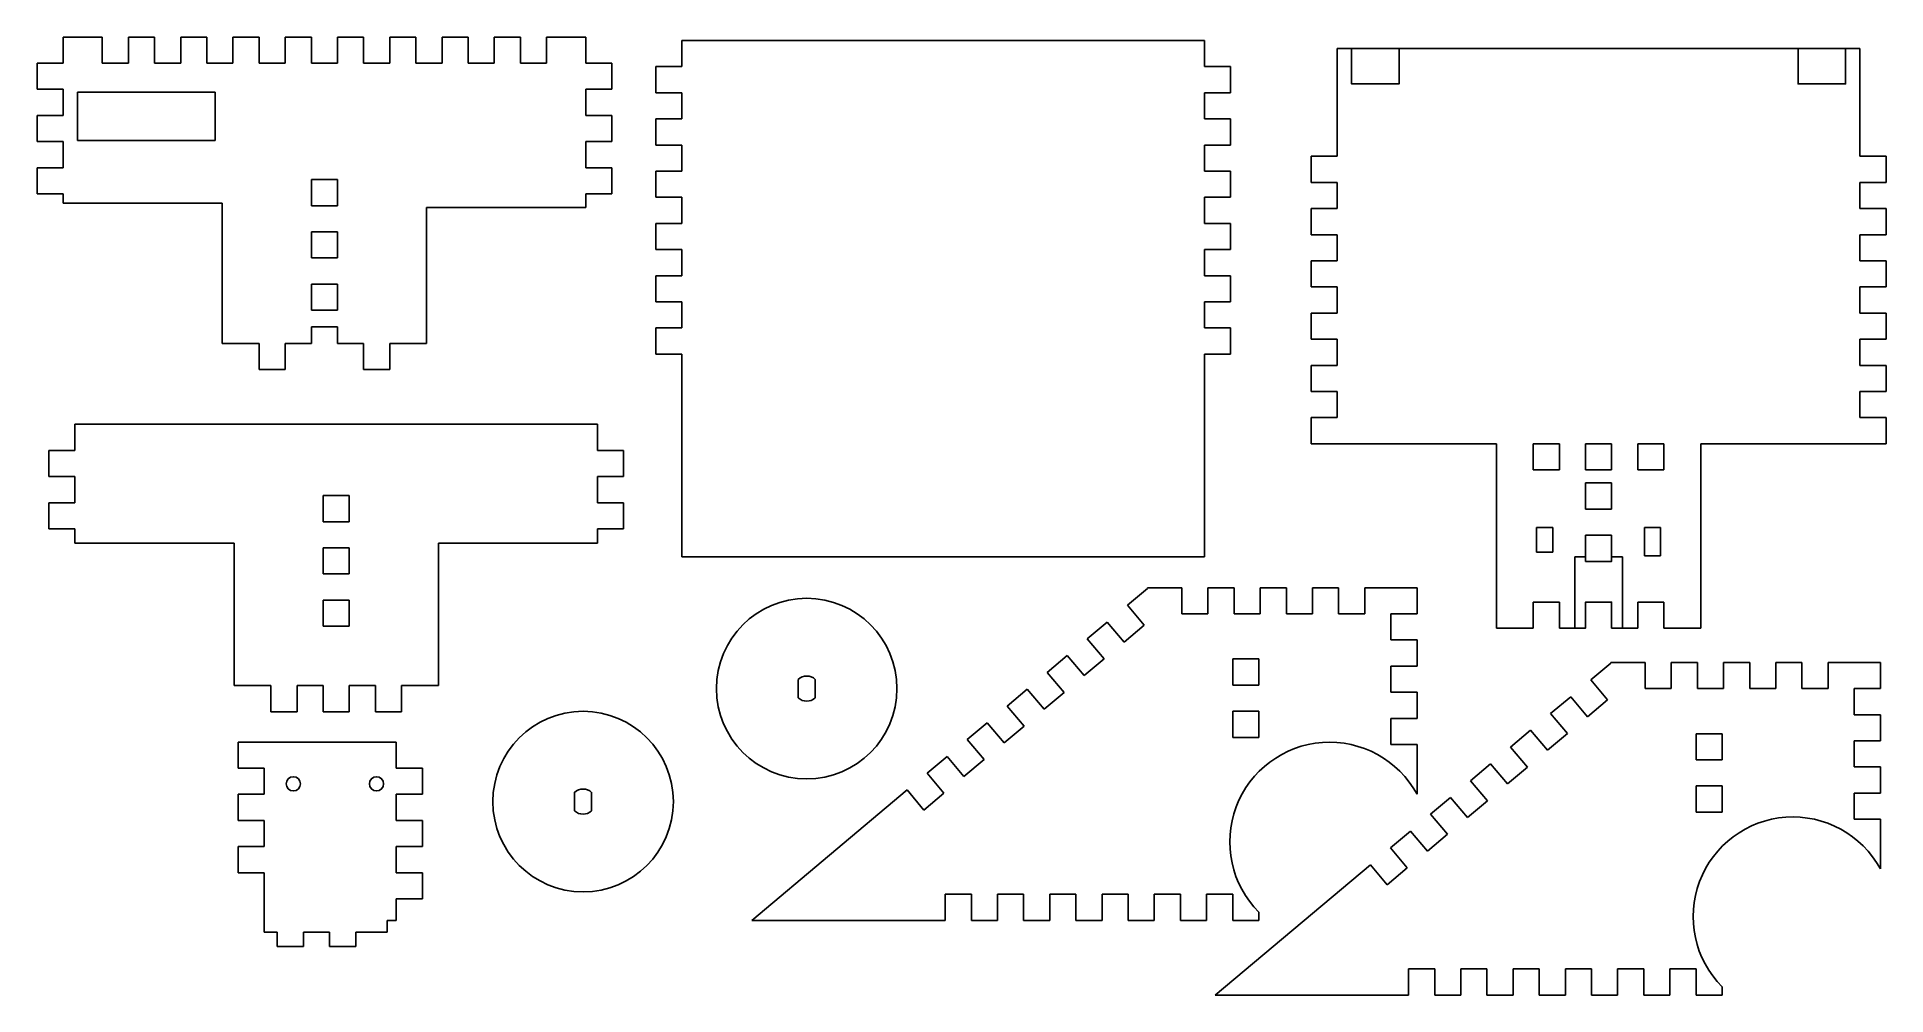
# Model space of a CAD drawing. Header units: millimetres. Extents: x 251 to 640, y 304 to 506.
import ezdxf

# ---------------------------------------------------------------- set-up
doc = ezdxf.new("R2010")
doc.units = ezdxf.units.MM
doc.layers.add('Grabado', color=10, linetype='Continuous')

msp = doc.modelspace()

# ---------------------------------------------------------------- linework, layer by layer
at = {"color": 7, "linetype": 'Continuous', "lineweight": 25}
for p, q in [((256.28, 500.15), (256.28, 505.65)), ((256.28, 505.65), (264.53, 505.65)), ((264.53, 500.15), (264.53, 505.65)), ((270.03, 505.65), (270.03, 500.15)), ((270.03, 505.65), (275.53, 505.65)), ((275.53, 500.15), (275.53, 505.65)), ((281.03, 505.65), (281.03, 500.15)), ((281.03, 505.65), (286.53, 505.65)), ((286.53, 500.15), (286.53, 505.65)), ((292.03, 505.65), (292.03, 500.15)), ((292.03, 505.65), (297.53, 505.65)), ((297.53, 500.15), (297.53, 505.65)), ((303.03, 505.65), (303.03, 500.15)), ((303.03, 505.65), (308.53, 505.65)), ((308.53, 500.15), (308.53, 505.65)), ((314.03, 505.65), (314.03, 500.15)), ((314.03, 505.65), (319.53, 505.65)), ((319.53, 500.15), (319.53, 505.65)), ((325.03, 505.65), (325.03, 500.15)), ((325.03, 505.65), (330.53, 505.65)), ((330.53, 500.15), (330.53, 505.65)), ((336.03, 505.65), (336.03, 500.15)), ((336.03, 505.65), (341.53, 505.65)), ((341.53, 500.15), (341.53, 505.65)), ((347.03, 505.65), (347.03, 500.15)), ((347.03, 505.65), (352.53, 505.65)), ((352.53, 500.15), (352.53, 505.65)), ((358.03, 505.65), (358.03, 500.15)), ((358.03, 505.65), (366.28, 505.65)), ((366.28, 500.15), (366.28, 505.65)), ((386.53, 504.91), (386.53, 499.41)), ((386.53, 504.91), (496.53, 504.91)), ((496.53, 504.91), (496.53, 499.41)), ((524.48, 480.54), (524.48, 503.24)), ((537.48, 503.24), (527.48, 503.24)), ((527.48, 503.24), (527.48, 495.77)), ((534.48, 503.24), (624.48, 503.24)), ((537.48, 495.77), (537.48, 503.24)), ((621.48, 495.77), (621.48, 503.24)), ((621.48, 503.24), (631.48, 503.24)), ((631.48, 495.77), (631.48, 503.24)), ((634.48, 503.24), (634.48, 480.54)), ((250.78, 500.15), (250.78, 494.65)), ((256.28, 500.15), (250.78, 500.15)), ((270.03, 500.15), (264.53, 500.15)), ((281.03, 500.15), (275.53, 500.15)), ((292.03, 500.15), (286.53, 500.15)), ((303.03, 500.15), (297.53, 500.15)), ((314.03, 500.15), (308.53, 500.15)), ((325.03, 500.15), (319.53, 500.15)), ((336.03, 500.15), (330.53, 500.15)), ((347.03, 500.15), (341.53, 500.15)), ((358.03, 500.15), (352.53, 500.15)), ((366.28, 500.15), (371.78, 500.15)), ((371.78, 500.15), (371.78, 494.65)), ((381.03, 493.91), (381.03, 499.41)), ((381.03, 499.41), (386.53, 499.41)), ((502.03, 499.41), (496.53, 499.41)), ((502.03, 493.91), (502.03, 499.41)), ((256.28, 494.65), (250.78, 494.65)), ((256.28, 489.15), (256.28, 494.65)), ((366.28, 494.65), (371.78, 494.65)), ((366.28, 489.15), (366.28, 494.65)), ((527.48, 495.77), (537.48, 495.77)), ((621.48, 495.77), (631.48, 495.77)), ((259.28, 494.04), (288.28, 494.04)), ((259.28, 483.84), (259.28, 494.04)), ((288.28, 494.04), (288.28, 483.84)), ((381.03, 493.91), (386.53, 493.91)), ((386.53, 493.91), (386.53, 488.41)), ((502.03, 493.91), (496.53, 493.91)), ((496.53, 493.91), (496.53, 488.41)), ((250.78, 489.15), (250.78, 483.65)), ((256.28, 489.15), (250.78, 489.15)), ((366.28, 489.15), (371.78, 489.15)), ((371.78, 489.15), (371.78, 483.65)), ((381.03, 482.91), (381.03, 488.41)), ((381.03, 488.41), (386.53, 488.41)), ((502.03, 488.41), (496.53, 488.41)), ((502.03, 482.91), (502.03, 488.41)), ((256.28, 483.65), (250.78, 483.65)), ((256.28, 478.15), (256.28, 483.65)), ((288.28, 483.84), (259.28, 483.84)), ((366.28, 483.65), (371.78, 483.65)), ((366.28, 478.15), (366.28, 483.65)), ((381.03, 482.91), (386.53, 482.91)), ((386.53, 482.91), (386.53, 477.41)), ((502.03, 482.91), (496.53, 482.91)), ((496.53, 482.91), (496.53, 477.41)), ((524.48, 480.54), (518.98, 480.54)), ((518.98, 475.04), (518.98, 480.54)), ((634.48, 480.54), (639.98, 480.54)), ((639.98, 475.04), (639.98, 480.54)), ((250.78, 478.15), (250.78, 472.65)), ((256.28, 478.15), (250.78, 478.15)), ((308.53, 475.65), (308.53, 470.15)), ((314.03, 475.65), (308.53, 475.65)), ((314.03, 475.65), (314.03, 470.15)), ((366.28, 478.15), (371.78, 478.15)), ((371.78, 478.15), (371.78, 472.65)), ((381.03, 471.91), (381.03, 477.41)), ((381.03, 477.41), (386.53, 477.41)), ((502.03, 477.41), (496.53, 477.41)), ((502.03, 471.91), (502.03, 477.41)), ((524.48, 475.04), (518.98, 475.04)), ((524.48, 469.54), (524.48, 475.04)), ((634.48, 475.04), (639.98, 475.04)), ((634.48, 475.04), (634.48, 469.54)), ((256.28, 472.65), (250.78, 472.65)), ((256.28, 472.65), (256.28, 470.65)), ((366.28, 472.65), (371.78, 472.65)), ((366.28, 472.65), (366.28, 469.77)), ((381.03, 471.91), (386.53, 471.91)), ((386.53, 471.91), (386.53, 466.41)), ((502.03, 471.91), (496.53, 471.91)), ((496.53, 471.91), (496.53, 466.41)), ((256.28, 470.65), (289.78, 470.65)), ((289.78, 470.65), (289.78, 441.15)), ((314.03, 470.15), (308.53, 470.15)), ((366.28, 469.77), (332.78, 469.77)), ((332.78, 469.77), (332.78, 441.15)), ((518.98, 464.04), (518.98, 469.54)), ((524.48, 469.54), (518.98, 469.54)), ((634.48, 469.54), (639.98, 469.54)), ((639.98, 464.04), (639.98, 469.54)), ((308.53, 464.65), (308.53, 459.15)), ((314.03, 464.65), (308.53, 464.65)), ((314.03, 464.65), (314.03, 459.15)), ((381.03, 460.91), (381.03, 466.41)), ((381.03, 466.41), (386.53, 466.41)), ((502.03, 466.41), (496.53, 466.41)), ((502.03, 460.91), (502.03, 466.41)), ((524.48, 464.04), (518.98, 464.04)), ((524.48, 458.54), (524.48, 464.04)), ((634.48, 464.04), (639.98, 464.04)), ((634.48, 464.04), (634.48, 458.54)), ((381.03, 460.91), (386.53, 460.91)), ((386.53, 460.91), (386.53, 455.41)), ((502.03, 460.91), (496.53, 460.91)), ((496.53, 460.91), (496.53, 455.41)), ((314.03, 459.15), (308.53, 459.15)), ((381.03, 449.91), (381.03, 455.41)), ((381.03, 455.41), (386.53, 455.41)), ((502.03, 455.41), (496.53, 455.41)), ((502.03, 449.91), (502.03, 455.41)), ((518.98, 453.04), (518.98, 458.54)), ((524.48, 458.54), (518.98, 458.54)), ((634.48, 458.54), (639.98, 458.54)), ((639.98, 453.04), (639.98, 458.54)), ((314.03, 453.65), (308.53, 453.65)), ((308.53, 453.65), (308.53, 448.15)), ((314.03, 453.65), (314.03, 448.15)), ((524.48, 453.04), (518.98, 453.04)), ((524.48, 447.54), (524.48, 453.04)), ((634.48, 453.04), (639.98, 453.04)), ((634.48, 453.04), (634.48, 447.54)), ((314.03, 448.15), (308.53, 448.15)), ((381.03, 449.91), (386.53, 449.91)), ((386.53, 449.91), (386.53, 444.41)), ((502.03, 449.91), (496.53, 449.91)), ((496.53, 449.91), (496.53, 444.41)), ((308.53, 444.65), (314.03, 444.65)), ((308.53, 441.15), (308.53, 444.65)), ((314.03, 444.65), (314.03, 441.15)), ((381.03, 438.91), (381.03, 444.41)), ((381.03, 444.41), (386.53, 444.41)), ((502.03, 444.41), (496.53, 444.41)), ((502.03, 438.91), (502.03, 444.41)), ((524.48, 447.54), (518.98, 447.54)), ((518.98, 442.04), (518.98, 447.54)), ((634.48, 447.54), (639.98, 447.54)), ((639.98, 442.04), (639.98, 447.54)), ((297.53, 441.15), (289.78, 441.15)), ((297.53, 441.15), (297.53, 435.65)), ((308.53, 441.15), (303.03, 441.15)), ((303.03, 441.15), (303.03, 435.65)), ((319.53, 441.15), (314.03, 441.15)), ((319.53, 441.15), (319.53, 435.65)), ((332.78, 441.15), (325.03, 441.15)), ((325.03, 441.15), (325.03, 435.65)), ((524.48, 442.04), (518.98, 442.04)), ((524.48, 436.54), (524.48, 442.04)), ((634.48, 442.04), (639.98, 442.04)), ((634.48, 442.04), (634.48, 436.54)), ((381.03, 438.91), (386.53, 438.91)), ((386.53, 438.91), (386.53, 396.25)), ((502.03, 438.91), (496.53, 438.91)), ((496.53, 438.91), (496.53, 396.25)), ((518.98, 431.04), (518.98, 436.54)), ((524.48, 436.54), (518.98, 436.54)), ((634.48, 436.54), (639.98, 436.54)), ((639.98, 431.04), (639.98, 436.54)), ((303.03, 435.65), (297.53, 435.65)), ((325.03, 435.65), (319.53, 435.65)), ((524.48, 431.04), (518.98, 431.04)), ((524.48, 425.54), (524.48, 431.04)), ((634.48, 431.04), (634.48, 425.54)), ((634.48, 431.04), (639.98, 431.04)), ((518.98, 420.04), (518.98, 425.54)), ((524.48, 425.54), (518.98, 425.54)), ((634.48, 425.54), (639.98, 425.54)), ((639.98, 420.04), (639.98, 425.54)), ((258.76, 418.64), (258.76, 424.14)), ((258.76, 424.14), (368.76, 424.14)), ((368.76, 418.64), (368.76, 424.14)), ((253.26, 418.64), (253.26, 413.14)), ((258.76, 418.64), (253.26, 418.64)), ((368.76, 418.64), (374.26, 418.64)), ((374.26, 418.64), (374.26, 413.14)), ((557.98, 420.04), (518.98, 420.04)), ((557.98, 420.04), (557.98, 381.24)), ((571.23, 420.04), (565.73, 420.04)), ((565.73, 420.04), (565.73, 414.54)), ((571.23, 420.04), (571.23, 414.54)), ((582.23, 420.04), (576.73, 420.04)), ((576.73, 420.04), (576.73, 414.54)), ((582.23, 420.04), (582.23, 414.54)), ((593.23, 420.04), (587.73, 420.04)), ((587.73, 420.04), (587.73, 414.54)), ((593.23, 420.04), (593.23, 414.54)), ((600.98, 381.24), (600.98, 420.04)), ((600.98, 420.04), (639.98, 420.04)), ((258.76, 413.14), (253.26, 413.14)), ((258.76, 413.14), (258.76, 407.64)), ((368.76, 413.14), (374.26, 413.14)), ((368.76, 407.64), (368.76, 413.14)), ((571.23, 414.54), (565.73, 414.54)), ((582.23, 414.54), (576.73, 414.54)), ((593.23, 414.54), (587.73, 414.54)), ((311.01, 409.14), (316.51, 409.14)), ((311.01, 409.14), (311.01, 403.64)), ((316.51, 409.14), (316.51, 403.64)), ((576.73, 411.79), (576.73, 406.29)), ((582.23, 411.79), (576.73, 411.79)), ((582.23, 411.79), (582.23, 406.29)), ((253.26, 407.64), (253.26, 402.14)), ((258.76, 407.64), (253.26, 407.64)), ((368.76, 407.64), (374.26, 407.64)), ((374.26, 407.64), (374.26, 402.14)), ((582.23, 406.29), (576.73, 406.29)), ((258.76, 402.14), (253.26, 402.14)), ((258.76, 402.14), (258.76, 399.14)), ((316.51, 403.64), (311.01, 403.64)), ((368.76, 402.14), (374.26, 402.14)), ((368.76, 402.14), (368.76, 399.14)), ((566.43, 402.44), (566.43, 397.24)), ((566.43, 402.44), (569.83, 402.44)), ((569.83, 402.44), (569.83, 397.24)), ((589.13, 402.44), (589.13, 396.44)), ((589.13, 402.44), (592.53, 402.44)), ((592.53, 402.44), (592.53, 396.44)), ((258.76, 399.14), (292.26, 399.14)), ((292.26, 369.14), (292.26, 399.14)), ((311.01, 398.14), (311.01, 392.64)), ((316.51, 398.14), (311.01, 398.14)), ((316.51, 398.14), (316.51, 392.64)), ((368.76, 399.14), (335.26, 399.14)), ((335.26, 369.14), (335.26, 399.14)), ((566.43, 397.24), (569.83, 397.24)), ((576.73, 396.24), (576.73, 400.79)), ((582.23, 400.79), (576.73, 400.79)), ((582.23, 396.24), (582.23, 400.79)), ((386.53, 396.25), (496.53, 396.25)), ((574.48, 396.24), (574.48, 381.24)), ((574.48, 396.24), (576.73, 396.24)), ((576.73, 396.24), (576.73, 395.29)), ((576.73, 395.29), (582.23, 395.29)), ((584.48, 396.24), (582.23, 396.24)), ((582.23, 396.24), (582.23, 395.29)), ((584.48, 381.24), (584.48, 396.24)), ((589.13, 396.44), (592.53, 396.44)), ((316.51, 392.64), (311.01, 392.64)), ((480.29, 386.06), (484.5, 389.6)), ((484.5, 389.6), (484.5, 389.75)), ((484.5, 389.75), (491.76, 389.75)), ((491.76, 389.75), (491.76, 384.25)), ((497.26, 384.25), (497.26, 389.75)), ((497.26, 389.75), (502.76, 389.75)), ((502.76, 389.75), (502.76, 384.25)), ((508.26, 384.25), (508.26, 389.75)), ((508.26, 389.75), (513.76, 389.75)), ((513.76, 389.75), (513.76, 384.25)), ((519.26, 384.25), (519.26, 389.75)), ((519.26, 389.75), (524.76, 389.75)), ((524.76, 389.75), (524.76, 384.25)), ((530.26, 384.25), (530.26, 389.75)), ((530.26, 389.75), (541.26, 389.75)), ((541.26, 389.75), (541.26, 384.25)), ((316.51, 387.14), (311.01, 387.14)), ((311.01, 387.14), (311.01, 381.64)), ((316.51, 387.14), (316.51, 381.64)), ((480.29, 386.06), (483.82, 381.85)), ((571.23, 386.74), (565.73, 386.74)), ((565.73, 386.74), (565.73, 381.24)), ((571.23, 386.74), (571.23, 381.24)), ((576.73, 386.74), (582.23, 386.74)), ((576.73, 381.24), (576.73, 386.74)), ((582.23, 381.24), (582.23, 386.74)), ((587.73, 386.74), (587.73, 381.24)), ((593.23, 386.74), (587.73, 386.74)), ((593.23, 386.74), (593.23, 381.24)), ((316.51, 381.64), (311.01, 381.64)), ((471.86, 378.99), (476.07, 382.53)), ((476.07, 382.53), (479.61, 378.32)), ((483.82, 381.85), (479.61, 378.32)), ((491.76, 384.25), (497.26, 384.25)), ((502.76, 384.25), (508.26, 384.25)), ((513.76, 384.25), (519.26, 384.25)), ((524.76, 384.25), (530.26, 384.25)), ((541.26, 384.25), (535.76, 384.25)), ((535.76, 384.25), (535.76, 378.75)), ((471.86, 378.99), (475.39, 374.78)), ((541.26, 378.75), (535.76, 378.75)), ((541.26, 378.75), (541.26, 373.25)), ((557.98, 381.24), (565.73, 381.24)), ((571.23, 381.24), (574.48, 381.24)), ((574.48, 381.24), (576.73, 381.24)), ((582.23, 381.24), (584.48, 381.24)), ((584.48, 381.24), (587.73, 381.24)), ((593.23, 381.24), (600.98, 381.24)), ((463.43, 371.92), (467.65, 375.46)), ((467.65, 375.46), (471.18, 371.25)), ((475.39, 374.78), (471.18, 371.25)), ((507.96, 374.75), (502.46, 374.75)), ((502.46, 374.75), (502.46, 369.25)), ((507.96, 369.25), (507.96, 374.75)), ((577.82, 370.35), (582.03, 373.88)), ((582.03, 373.88), (582.03, 374.03)), ((582.03, 374.03), (589.29, 374.03)), ((589.29, 374.03), (589.29, 368.53)), ((594.79, 368.53), (594.79, 374.03)), ((594.79, 374.03), (600.29, 374.03)), ((600.29, 374.03), (600.29, 368.53)), ((605.79, 368.53), (605.79, 374.03)), ((605.79, 374.03), (611.29, 374.03)), ((611.29, 374.03), (611.29, 368.53)), ((616.79, 368.53), (616.79, 374.03)), ((616.79, 374.03), (622.29, 374.03)), ((622.29, 374.03), (622.29, 368.53)), ((627.79, 368.53), (627.79, 374.03)), ((627.79, 374.03), (638.79, 374.03)), ((638.79, 374.03), (638.79, 368.53)), ((411, 370.46), (411, 366.57)), ((414.6, 370.46), (414.6, 366.57)), ((463.43, 371.92), (466.97, 367.71)), ((541.26, 373.25), (535.76, 373.25)), ((535.76, 373.25), (535.76, 367.75)), ((577.82, 370.35), (581.36, 366.13)), ((300.01, 369.14), (292.26, 369.14)), ((300.01, 369.14), (300.01, 363.64)), ((311.01, 369.14), (305.51, 369.14)), ((305.51, 369.14), (305.51, 363.64)), ((311.01, 369.14), (311.01, 363.64)), ((322.01, 369.14), (316.51, 369.14)), ((316.51, 369.14), (316.51, 363.64)), ((322.01, 369.14), (322.01, 363.64)), ((335.26, 369.14), (327.51, 369.14)), ((327.51, 369.14), (327.51, 363.64)), ((455.01, 364.85), (459.22, 368.39)), ((459.22, 368.39), (462.76, 364.18)), ((466.97, 367.71), (462.76, 364.18)), ((502.46, 369.25), (507.96, 369.25)), ((541.26, 367.75), (535.76, 367.75)), ((541.26, 367.75), (541.26, 362.25)), ((569.39, 363.28), (573.61, 366.81)), ((573.61, 366.81), (577.14, 362.6)), ((581.36, 366.13), (577.14, 362.6)), ((589.29, 368.53), (594.79, 368.53)), ((600.29, 368.53), (605.79, 368.53)), ((611.29, 368.53), (616.79, 368.53)), ((622.29, 368.53), (627.79, 368.53)), ((638.79, 368.53), (633.29, 368.53)), ((633.29, 368.53), (633.29, 363.03)), ((305.51, 363.64), (300.01, 363.64)), ((316.51, 363.64), (311.01, 363.64)), ((322.01, 363.64), (327.51, 363.64)), ((455.01, 364.85), (458.54, 360.64)), ((507.96, 363.75), (502.46, 363.75)), ((502.46, 363.75), (502.46, 358.25)), ((507.96, 358.25), (507.96, 363.75)), ((541.26, 362.25), (535.76, 362.25)), ((535.76, 362.25), (535.76, 356.75)), ((569.39, 363.28), (572.93, 359.06)), ((638.79, 363.03), (633.29, 363.03)), ((638.79, 363.03), (638.79, 357.53)), ((446.58, 357.78), (450.79, 361.32)), ((450.79, 361.32), (454.33, 357.1)), ((458.54, 360.64), (454.33, 357.1)), ((502.46, 358.25), (507.96, 358.25)), ((560.97, 356.21), (565.18, 359.74)), ((565.18, 359.74), (568.72, 355.53)), ((572.93, 359.06), (568.72, 355.53)), ((605.49, 359.03), (599.99, 359.03)), ((599.99, 359.03), (599.99, 353.53)), ((605.49, 353.53), (605.49, 359.03)), ((293.11, 357.27), (293.11, 351.77)), ((293.11, 357.27), (326.41, 357.27)), ((326.41, 357.27), (326.41, 351.77)), ((438.15, 350.71), (442.37, 354.25)), ((442.37, 354.25), (445.9, 350.03)), ((446.58, 357.78), (450.12, 353.57)), ((541.26, 356.75), (535.76, 356.75)), ((541.26, 356.75), (541.26, 346.3)), ((560.97, 356.21), (564.5, 351.99)), ((638.79, 357.53), (633.29, 357.53)), ((633.29, 357.53), (633.29, 352.03)), ((298.61, 351.77), (293.11, 351.77)), ((298.61, 346.27), (298.61, 351.77)), ((331.91, 351.77), (326.41, 351.77)), ((331.91, 346.27), (331.91, 351.77)), ((438.15, 350.71), (441.69, 346.5)), ((450.12, 353.57), (445.9, 350.03)), ((552.54, 349.13), (556.75, 352.67)), ((556.75, 352.67), (560.29, 348.46)), ((564.5, 351.99), (560.29, 348.46)), ((599.99, 353.53), (605.49, 353.53)), ((638.79, 352.03), (633.29, 352.03)), ((638.79, 352.03), (638.79, 346.53)), ((363.93, 346.69), (363.93, 342.8)), ((367.53, 346.69), (367.53, 342.8)), ((401.26, 319.75), (433.94, 347.18)), ((433.94, 347.18), (437.48, 342.96)), ((441.69, 346.5), (437.48, 342.96)), ((552.54, 349.13), (556.08, 344.92)), ((605.49, 348.03), (599.99, 348.03)), ((599.99, 348.03), (599.99, 342.53)), ((605.49, 342.53), (605.49, 348.03)), ((638.79, 346.53), (633.29, 346.53)), ((633.29, 346.53), (633.29, 341.03)), ((293.11, 346.27), (293.11, 340.77)), ((298.61, 346.27), (293.11, 346.27)), ((326.41, 346.27), (326.41, 340.77)), ((331.91, 346.27), (326.41, 346.27)), ((544.11, 342.06), (548.33, 345.6)), ((548.33, 345.6), (551.86, 341.39)), ((556.08, 344.92), (551.86, 341.39)), ((599.99, 342.53), (605.49, 342.53)), ((298.61, 340.77), (293.11, 340.77)), ((298.61, 335.27), (298.61, 340.77)), ((331.91, 340.77), (326.41, 340.77)), ((331.91, 335.27), (331.91, 340.77)), ((544.11, 342.06), (547.65, 337.85)), ((638.79, 341.03), (633.29, 341.03)), ((638.79, 341.03), (638.79, 330.58)), ((293.11, 335.27), (293.11, 329.77)), ((298.61, 335.27), (293.11, 335.27)), ((326.41, 335.27), (326.41, 329.77)), ((331.91, 335.27), (326.41, 335.27)), ((535.69, 334.99), (539.9, 338.53)), ((535.69, 334.99), (539.22, 330.78)), ((539.9, 338.53), (543.44, 334.32)), ((547.65, 337.85), (543.44, 334.32)), ((498.79, 304.03), (531.47, 331.46)), ((531.47, 331.46), (535.01, 327.25)), ((298.61, 329.77), (293.11, 329.77)), ((298.61, 317.27), (298.61, 329.77)), ((331.91, 329.77), (326.41, 329.77)), ((331.91, 324.27), (331.91, 329.77)), ((539.22, 330.78), (535.01, 327.25)), ((326.41, 324.27), (326.41, 319.74)), ((331.91, 324.27), (326.41, 324.27)), ((447.46, 325.25), (441.96, 325.25)), ((441.96, 319.75), (441.96, 325.25)), ((447.46, 319.75), (447.46, 325.25)), ((458.46, 325.25), (452.96, 325.25)), ((452.96, 319.75), (452.96, 325.25)), ((458.46, 319.75), (458.46, 325.25)), ((469.46, 325.25), (463.96, 325.25)), ((463.96, 319.75), (463.96, 325.25)), ((469.46, 319.75), (469.46, 325.25)), ((480.46, 325.25), (474.96, 325.25)), ((474.96, 319.75), (474.96, 325.25)), ((480.46, 319.75), (480.46, 325.25)), ((491.46, 325.25), (485.96, 325.25)), ((485.96, 319.75), (485.96, 325.25)), ((491.46, 319.75), (491.46, 325.25)), ((502.46, 325.25), (496.96, 325.25)), ((496.96, 319.75), (496.96, 325.25)), ((502.46, 319.75), (502.46, 325.25)), ((324.49, 319.74), (324.49, 317.27)), ((324.49, 319.74), (326.41, 319.74)), ((441.96, 319.75), (401.26, 319.75)), ((452.96, 319.75), (447.46, 319.75)), ((463.96, 319.75), (458.46, 319.75)), ((474.96, 319.75), (469.46, 319.75)), ((485.96, 319.75), (480.46, 319.75)), ((496.96, 319.75), (491.46, 319.75)), ((507.96, 319.75), (502.46, 319.75)), ((507.96, 321.46), (507.96, 319.75)), ((298.61, 317.27), (301.36, 317.27)), ((301.36, 317.27), (301.36, 314.27)), ((306.86, 317.27), (306.86, 314.27)), ((306.86, 317.27), (312.36, 317.27)), ((312.36, 317.27), (312.36, 314.27)), ((317.86, 317.27), (317.86, 314.27)), ((317.86, 317.27), (324.49, 317.27)), ((301.36, 314.27), (306.86, 314.27)), ((312.36, 314.27), (317.86, 314.27)), ((544.99, 309.53), (539.49, 309.53)), ((539.49, 304.03), (539.49, 309.53)), ((544.99, 304.03), (544.99, 309.53)), ((555.99, 309.53), (550.49, 309.53)), ((550.49, 304.03), (550.49, 309.53)), ((555.99, 304.03), (555.99, 309.53)), ((566.99, 309.53), (561.49, 309.53)), ((561.49, 304.03), (561.49, 309.53)), ((566.99, 304.03), (566.99, 309.53)), ((577.99, 309.53), (572.49, 309.53)), ((572.49, 304.03), (572.49, 309.53)), ((577.99, 304.03), (577.99, 309.53)), ((588.99, 309.53), (583.49, 309.53)), ((583.49, 304.03), (583.49, 309.53)), ((588.99, 304.03), (588.99, 309.53)), ((599.99, 309.53), (594.49, 309.53)), ((594.49, 304.03), (594.49, 309.53)), ((599.99, 304.03), (599.99, 309.53)), ((539.49, 304.03), (498.79, 304.03)), ((550.49, 304.03), (544.99, 304.03)), ((561.49, 304.03), (555.99, 304.03)), ((572.49, 304.03), (566.99, 304.03)), ((583.49, 304.03), (577.99, 304.03)), ((594.49, 304.03), (588.99, 304.03)), ((605.49, 304.03), (599.99, 304.03)), ((605.49, 305.74), (605.49, 304.03))]:
    msp.add_line(p, q, dxfattribs=at)
for p, q in [((524.48, 503.24), (527.48, 503.24)), ((631.48, 503.24), (634.48, 503.24))]:
    msp.add_line(p, q)
for centre, radius in [((412.8, 368.52), 19), ((365.73, 344.74), 19), ((304.74, 348.47), 1.5), ((322.24, 348.47), 1.5)]:
    msp.add_circle(centre, radius, dxfattribs=at)
for centre, radius, start, end in [((412.8, 368.52), 2.65, 47.2153, 132.7847), ((412.8, 368.52), 2.65, 227.2153, 312.7847), ((522.84, 336.25), 20.98, 28.6154, 224.8275), ((365.73, 344.74), 2.65, 47.2153, 132.7847), ((365.73, 344.74), 2.65, 227.2153, 312.7847), ((620.37, 320.53), 20.98, 28.6154, 224.8275)]:
    msp.add_arc(centre, radius, start, end, dxfattribs=at)
at = {"layer": 'Grabado'}
for points in [[(527.48, 503.24), (527.48, 495.77), (537.48, 495.77), (537.48, 503.24), (527.48, 503.24)], [(621.48, 503.24), (631.48, 503.24), (631.48, 495.77), (621.48, 495.77), (621.48, 503.24), (631.48, 503.24)], [(574.48, 396.24), (576.73, 396.24), (576.73, 395.29), (582.23, 395.29), (582.23, 396.24), (584.48, 396.24), (584.48, 381.24), (582.23, 381.24), (582.23, 386.74), (576.73, 386.74), (576.73, 381.24), (574.48, 381.24), (574.48, 396.24), (576.73, 396.24)]]:
    msp.add_lwpolyline(points, dxfattribs=at)

doc.saveas('drawing.dxf')
